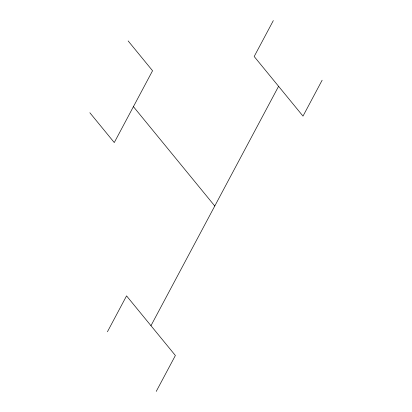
<?xml version="1.0" encoding="UTF-8"?>
<svg xmlns="http://www.w3.org/2000/svg" width="412" height="412" viewBox="0 0 412 412"><rect width="100%" height="100%" fill="white"/><g stroke="black" fill="none" stroke-linecap="round" stroke-linejoin="round"><path stroke-width="0.62" d="M107.414 331.789L126.556 295.883L175.378 355.494L156.236 391.4M273.321 20.6L254.178 56.506L302.995 116.117L322.138 80.211M150.967 325.686L278.584 86.314M128.147 40.932L152.558 70.74L114.273 142.552L89.862 112.749M133.416 106.646L214.776 206"/></g></svg>
